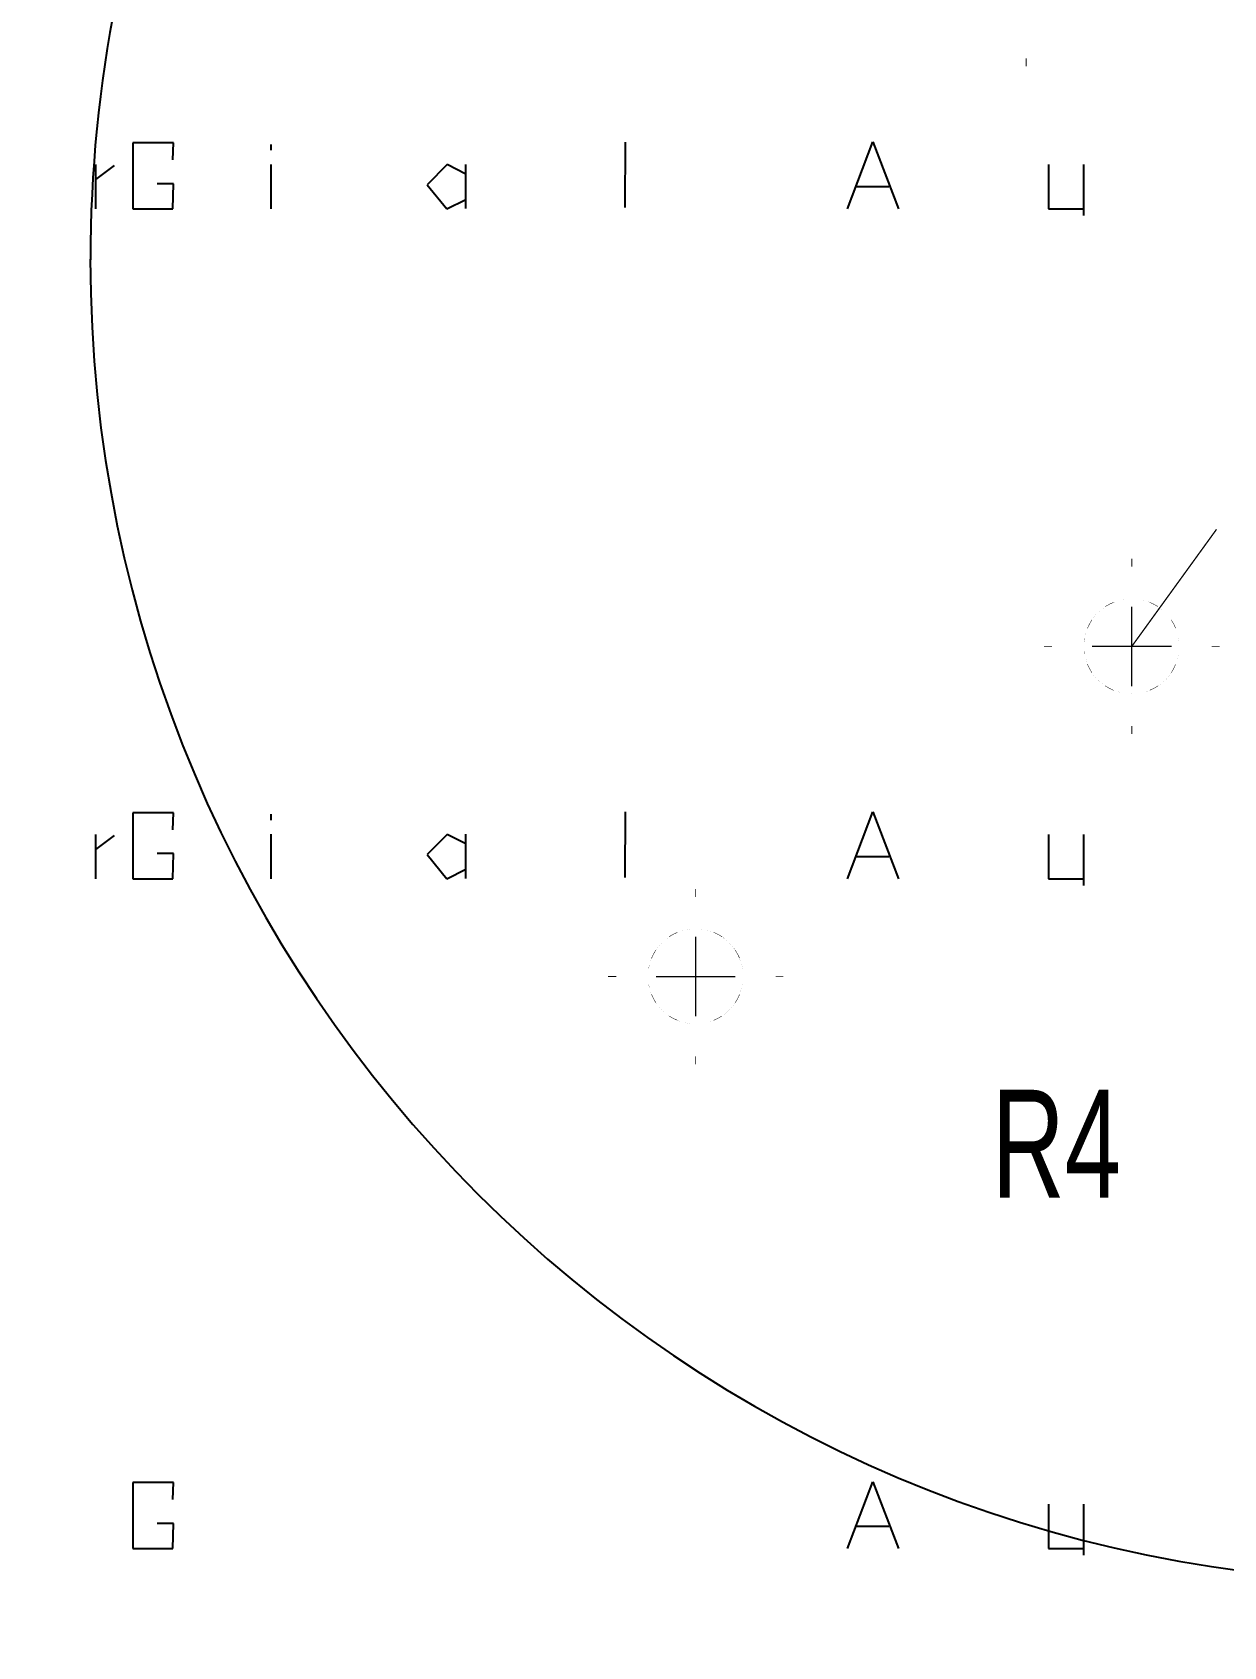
# Model space of a CAD drawing. Extents: x 0 to 595, y -1 to 841.
# Drawn here: x 305.9 to 380.7, y 624.8 to 726.2 of the extents above; entities that cross this region are included whole.
import ezdxf

# ---------------------------------------------------------------- set-up
doc = ezdxf.new("R2010")
doc.units = 0
doc.header["$MEASUREMENT"] = 0
doc.header["$XCLIPFRAME"] = 2
doc.linetypes.add('atContinuous2', pattern=[0])
for name, color, linetype in [('at_Entity', 7, 'Continuous'), ('at_Rect', 7, 'Continuous'), ('at_Solid', 7, 'Continuous'), ('at_Text', 7, 'Continuous')]:
    doc.layers.add(name, color=color, linetype=linetype)
picture_1 = doc.add_image_def('image1.jpg', size_in_pixel=(1446, 2048))

msp = doc.modelspace()

# ---------------------------------------------------------------- linework, layer by layer
at = {"color": 28}
for p, q in [((314.76, 719.27), (312.22, 719.27)), ((312.22, 719.27), (312.22, 715.12)), ((314.73, 718.2), (314.76, 719.27)), ((314.76, 716.7), (313.75, 716.7)), ((314.73, 715.12), (314.76, 716.7)), ((312.22, 715.12), (314.73, 715.12)), ((357.09, 630.97), (358.69, 635.17)), ((358.69, 635.17), (360.3, 630.97)), ((369.71, 633.75), (369.71, 630.97)), ((371.92, 633.75), (371.92, 630.55)), ((357.68, 632.37), (359.69, 632.37)), ((369.71, 630.97), (371.92, 630.97))]:
    msp.add_line(p, q, dxfattribs=at)
at = {"layer": 'at_Entity', "color": 28}
for p, q in [((320.9, 676.72), (320.9, 677.1)), ((343.14, 677.24), (343.12, 673.13)), ((309.86, 675.82), (309.86, 673.04)), ((309.89, 674.89), (311.07, 675.77)), ((320.88, 675.84), (320.88, 673.04)), ((331.96, 675.82), (330.7, 674.56)), ((333.12, 675.23), (331.96, 675.82)), ((333.11, 675.84), (333.11, 673.07)), ((330.7, 674.56), (331.93, 673.04)), ((331.93, 673.04), (333.12, 673.64))]:
    msp.add_line(p, q, dxfattribs=at)
at = {"layer": 'at_Entity', "color": 7}
for points in [[(368.32, 724.57, 0.0508, 0.0508, 0), (368.32, 724.07, 0.0508, 0.0508, 0)], [(380.27, 694.99, 0.0822, 0.0822, 0), (374.95, 687.64, 0.0822, 0.0822, 0)], [(374.95, 692.64, 0.0508, 0.0508, 0), (374.95, 693.14, 0.0508, 0.0508, 0)], [(373.81, 690.41, 0.00212, 0.00212, 0), (373.83, 690.41, 0.00212, 0.00212, 0), (373.87, 690.43, 0.00212, 0.00212, 0), (373.89, 690.45, 0.00212, 0.00212, 0), (373.93, 690.45, 0.00212, 0.00212, 0), (373.98, 690.47, 0.00212, 0.00212, 0), (374, 690.47, 0.00212, 0.00212, 0), (374.04, 690.5, 0.00212, 0.00212, 0), (374.08, 690.5, 0.00212, 0.00212, 0), (374.1, 690.52, 0.00212, 0.00212, 0), (374.14, 690.52, 0.00212, 0.00212, 0), (374.19, 690.54, 0.00212, 0.00212, 0), (374.21, 690.54, 0.00212, 0.00212, 0), (374.25, 690.56, 0.00212, 0.00212, 0), (374.31, 690.56, 0.00212, 0.00212, 0), (374.36, 690.58, 0.00212, 0.00212, 0), (374.42, 690.58, 0.00212, 0.00212, 0), (374.46, 690.6, 0.00212, 0.00212, 0), (374.57, 690.6, 0.00212, 0.00212, 0), (374.61, 690.62, 0.00212, 0.00212, 0), (374.65, 690.62, 0.00212, 0.00212, 0)], [(375.22, 690.62, 0.00212, 0.00212, 0), (375.27, 690.62, 0.00212, 0.00212, 0), (375.31, 690.6, 0.00212, 0.00212, 0), (375.42, 690.6, 0.00212, 0.00212, 0), (375.46, 690.58, 0.00212, 0.00212, 0), (375.52, 690.58, 0.00212, 0.00212, 0), (375.56, 690.56, 0.00212, 0.00212, 0), (375.63, 690.56, 0.00212, 0.00212, 0), (375.67, 690.54, 0.00212, 0.00212, 0), (375.69, 690.54, 0.00212, 0.00212, 0), (375.73, 690.52, 0.00212, 0.00212, 0), (375.78, 690.52, 0.00212, 0.00212, 0), (375.8, 690.5, 0.00212, 0.00212, 0), (375.84, 690.5, 0.00212, 0.00212, 0), (375.88, 690.47, 0.00212, 0.00212, 0), (375.9, 690.47, 0.00212, 0.00212, 0), (375.94, 690.45, 0.00212, 0.00212, 0), (375.99, 690.45, 0.00212, 0.00212, 0), (376.01, 690.43, 0.00212, 0.00212, 0), (376.05, 690.41, 0.00212, 0.00212, 0), (376.07, 690.41, 0.00212, 0.00212, 0)], [(372.45, 689.31, 0.003, 0.003, 0), (372.47, 689.33, 0.003, 0.003, 0), (372.49, 689.37, 0.003, 0.003, 0), (372.51, 689.39, 0.003, 0.003, 0), (372.54, 689.42, 0.003, 0.003, 0), (372.56, 689.46, 0.003, 0.003, 0), (372.58, 689.48, 0.003, 0.003, 0), (372.6, 689.52, 0.003, 0.003, 0), (372.64, 689.54, 0.003, 0.003, 0), (372.66, 689.56, 0.003, 0.003, 0), (372.68, 689.61, 0.003, 0.003, 0), (372.7, 689.63, 0.003, 0.003, 0), (372.75, 689.67, 0.003, 0.003, 0), (372.77, 689.71, 0.003, 0.003, 0), (372.81, 689.73, 0.003, 0.003, 0), (372.83, 689.75, 0.003, 0.003, 0), (372.85, 689.78, 0.003, 0.003, 0), (372.87, 689.82, 0.003, 0.003, 0), (372.92, 689.84, 0.003, 0.003, 0), (372.94, 689.86, 0.003, 0.003, 0), (372.98, 689.9, 0.003, 0.003, 0), (373.02, 689.92, 0.003, 0.003, 0), (373.04, 689.95, 0.003, 0.003, 0), (373.06, 689.99, 0.003, 0.003, 0), (373.11, 690.01, 0.003, 0.003, 0), (373.13, 690.03, 0.003, 0.003, 0), (373.17, 690.05, 0.003, 0.003, 0), (373.19, 690.07, 0.003, 0.003, 0), (373.21, 690.09, 0.003, 0.003, 0), (373.26, 690.11, 0.003, 0.003, 0), (373.28, 690.14, 0.003, 0.003, 0)], [(373.28, 690.14, 0.0294, 0.0294, 0), (373.53, 690.28, 0.0294, 0.0294, 0)], [(373.53, 690.28, 0.0303, 0.0303, 0), (373.81, 690.41, 0.0303, 0.0303, 0)], [(374.95, 687.64, 0.0822, 0.0822, 0), (374.95, 690.14, 0.0822, 0.0822, 0)], [(376.07, 690.41, 0.0303, 0.0303, 0), (376.35, 690.28, 0.0303, 0.0303, 0)], [(376.35, 690.28, 0.0294, 0.0294, 0), (376.6, 690.14, 0.0294, 0.0294, 0)], [(376.6, 690.14, 0.003, 0.003, 0), (376.62, 690.11, 0.003, 0.003, 0), (376.67, 690.09, 0.003, 0.003, 0), (376.69, 690.07, 0.003, 0.003, 0), (376.71, 690.05, 0.003, 0.003, 0), (376.75, 690.03, 0.003, 0.003, 0), (376.77, 690.01, 0.003, 0.003, 0), (376.81, 689.99, 0.003, 0.003, 0), (376.83, 689.95, 0.003, 0.003, 0), (376.86, 689.92, 0.003, 0.003, 0), (376.9, 689.9, 0.003, 0.003, 0), (376.94, 689.86, 0.003, 0.003, 0), (376.96, 689.84, 0.003, 0.003, 0), (377, 689.82, 0.003, 0.003, 0), (377.03, 689.78, 0.003, 0.003, 0), (377.05, 689.75, 0.003, 0.003, 0), (377.07, 689.73, 0.003, 0.003, 0), (377.11, 689.71, 0.003, 0.003, 0), (377.13, 689.67, 0.003, 0.003, 0), (377.17, 689.63, 0.003, 0.003, 0), (377.19, 689.61, 0.003, 0.003, 0), (377.22, 689.56, 0.003, 0.003, 0), (377.24, 689.54, 0.003, 0.003, 0), (377.28, 689.52, 0.003, 0.003, 0), (377.3, 689.48, 0.003, 0.003, 0), (377.32, 689.46, 0.003, 0.003, 0), (377.34, 689.42, 0.003, 0.003, 0), (377.36, 689.39, 0.003, 0.003, 0), (377.39, 689.37, 0.003, 0.003, 0), (377.41, 689.33, 0.003, 0.003, 0), (377.43, 689.31, 0.003, 0.003, 0)], [(371.96, 687.93, 0.00212, 0.00212, 0), (371.96, 687.98, 0.00212, 0.00212, 0), (371.98, 688.02, 0.00212, 0.00212, 0), (371.98, 688.12, 0.00212, 0.00212, 0), (372.01, 688.17, 0.00212, 0.00212, 0), (372.01, 688.23, 0.00212, 0.00212, 0), (372.03, 688.27, 0.00212, 0.00212, 0), (372.03, 688.34, 0.00212, 0.00212, 0), (372.05, 688.38, 0.00212, 0.00212, 0), (372.05, 688.4, 0.00212, 0.00212, 0), (372.07, 688.44, 0.00212, 0.00212, 0), (372.07, 688.48, 0.00212, 0.00212, 0), (372.09, 688.5, 0.00212, 0.00212, 0), (372.09, 688.55, 0.00212, 0.00212, 0), (372.11, 688.59, 0.00212, 0.00212, 0), (372.11, 688.61, 0.00212, 0.00212, 0), (372.13, 688.65, 0.00212, 0.00212, 0), (372.13, 688.7, 0.00212, 0.00212, 0), (372.15, 688.72, 0.00212, 0.00212, 0), (372.17, 688.76, 0.00212, 0.00212, 0), (372.17, 688.78, 0.00212, 0.00212, 0)], [(372.17, 688.78, 0.0303, 0.0303, 0), (372.3, 689.06, 0.0303, 0.0303, 0)], [(372.3, 689.06, 0.0294, 0.0294, 0), (372.45, 689.31, 0.0294, 0.0294, 0)], [(377.43, 689.31, 0.0294, 0.0294, 0), (377.58, 689.06, 0.0294, 0.0294, 0)], [(377.58, 689.06, 0.0303, 0.0303, 0), (377.7, 688.78, 0.0303, 0.0303, 0)], [(377.7, 688.78, 0.00212, 0.00212, 0), (377.7, 688.76, 0.00212, 0.00212, 0), (377.72, 688.72, 0.00212, 0.00212, 0), (377.75, 688.7, 0.00212, 0.00212, 0), (377.75, 688.65, 0.00212, 0.00212, 0), (377.77, 688.61, 0.00212, 0.00212, 0), (377.77, 688.59, 0.00212, 0.00212, 0), (377.79, 688.55, 0.00212, 0.00212, 0), (377.79, 688.5, 0.00212, 0.00212, 0), (377.81, 688.48, 0.00212, 0.00212, 0), (377.81, 688.44, 0.00212, 0.00212, 0), (377.83, 688.4, 0.00212, 0.00212, 0), (377.83, 688.38, 0.00212, 0.00212, 0), (377.85, 688.34, 0.00212, 0.00212, 0), (377.85, 688.27, 0.00212, 0.00212, 0), (377.87, 688.23, 0.00212, 0.00212, 0), (377.87, 688.17, 0.00212, 0.00212, 0), (377.89, 688.12, 0.00212, 0.00212, 0), (377.89, 688.02, 0.00212, 0.00212, 0), (377.91, 687.98, 0.00212, 0.00212, 0), (377.91, 687.68, 0.00212, 0.00212, 0), (377.94, 687.64, 0.00212, 0.00212, 0), (377.91, 687.62, 0.00212, 0.00212, 0), (377.91, 687.32, 0.00212, 0.00212, 0), (377.89, 687.28, 0.00212, 0.00212, 0), (377.89, 687.17, 0.00212, 0.00212, 0), (377.87, 687.13, 0.00212, 0.00212, 0), (377.87, 687.06, 0.00212, 0.00212, 0), (377.85, 687.02, 0.00212, 0.00212, 0), (377.85, 686.96, 0.00212, 0.00212, 0), (377.83, 686.92, 0.00212, 0.00212, 0), (377.83, 686.9, 0.00212, 0.00212, 0), (377.81, 686.85, 0.00212, 0.00212, 0), (377.81, 686.81, 0.00212, 0.00212, 0), (377.79, 686.79, 0.00212, 0.00212, 0), (377.79, 686.75, 0.00212, 0.00212, 0), (377.77, 686.7, 0.00212, 0.00212, 0), (377.77, 686.68, 0.00212, 0.00212, 0), (377.75, 686.64, 0.00212, 0.00212, 0), (377.75, 686.6, 0.00212, 0.00212, 0), (377.72, 686.58, 0.00212, 0.00212, 0), (377.7, 686.54, 0.00212, 0.00212, 0), (377.7, 686.51, 0.00212, 0.00212, 0)], [(369.95, 687.64, 0.0508, 0.0508, 0), (369.44, 687.64, 0.0508, 0.0508, 0)], [(374.95, 687.64, 0.0822, 0.0822, 0), (372.45, 687.64, 0.0822, 0.0822, 0)], [(374.95, 687.64, 0.0822, 0.0822, 0), (374.95, 685.14, 0.0822, 0.0822, 0)], [(374.95, 687.64, 0.0822, 0.0822, 0), (377.45, 687.64, 0.0822, 0.0822, 0)], [(379.97, 687.64, 0.0487, 0.0487, 0), (380.46, 687.64, 0.0487, 0.0487, 0)], [(372.17, 686.51, 0.00212, 0.00212, 0), (372.17, 686.54, 0.00212, 0.00212, 0), (372.15, 686.58, 0.00212, 0.00212, 0), (372.13, 686.6, 0.00212, 0.00212, 0), (372.13, 686.64, 0.00212, 0.00212, 0), (372.11, 686.68, 0.00212, 0.00212, 0), (372.11, 686.7, 0.00212, 0.00212, 0), (372.09, 686.75, 0.00212, 0.00212, 0), (372.09, 686.79, 0.00212, 0.00212, 0), (372.07, 686.81, 0.00212, 0.00212, 0), (372.07, 686.85, 0.00212, 0.00212, 0), (372.05, 686.9, 0.00212, 0.00212, 0), (372.05, 686.92, 0.00212, 0.00212, 0), (372.03, 686.96, 0.00212, 0.00212, 0), (372.03, 687.02, 0.00212, 0.00212, 0), (372.01, 687.06, 0.00212, 0.00212, 0), (372.01, 687.13, 0.00212, 0.00212, 0), (371.98, 687.17, 0.00212, 0.00212, 0), (371.98, 687.28, 0.00212, 0.00212, 0), (371.96, 687.32, 0.00212, 0.00212, 0), (371.96, 687.36, 0.00212, 0.00212, 0)], [(372.3, 686.24, 0.0303, 0.0303, 0), (372.17, 686.51, 0.0303, 0.0303, 0)], [(372.45, 685.98, 0.0294, 0.0294, 0), (372.3, 686.24, 0.0294, 0.0294, 0)], [(373.28, 685.16, 0.003, 0.003, 0), (373.26, 685.18, 0.003, 0.003, 0), (373.21, 685.2, 0.003, 0.003, 0), (373.19, 685.22, 0.003, 0.003, 0), (373.17, 685.24, 0.003, 0.003, 0), (373.13, 685.26, 0.003, 0.003, 0), (373.11, 685.29, 0.003, 0.003, 0), (373.06, 685.31, 0.003, 0.003, 0), (373.04, 685.35, 0.003, 0.003, 0), (373.02, 685.37, 0.003, 0.003, 0), (372.98, 685.39, 0.003, 0.003, 0), (372.94, 685.43, 0.003, 0.003, 0), (372.92, 685.46, 0.003, 0.003, 0), (372.87, 685.48, 0.003, 0.003, 0), (372.85, 685.52, 0.003, 0.003, 0), (372.83, 685.54, 0.003, 0.003, 0), (372.81, 685.56, 0.003, 0.003, 0), (372.77, 685.58, 0.003, 0.003, 0), (372.75, 685.62, 0.003, 0.003, 0), (372.7, 685.67, 0.003, 0.003, 0), (372.68, 685.69, 0.003, 0.003, 0), (372.66, 685.73, 0.003, 0.003, 0), (372.64, 685.75, 0.003, 0.003, 0), (372.6, 685.77, 0.003, 0.003, 0), (372.58, 685.82, 0.003, 0.003, 0), (372.56, 685.84, 0.003, 0.003, 0), (372.54, 685.88, 0.003, 0.003, 0), (372.51, 685.9, 0.003, 0.003, 0), (372.49, 685.92, 0.003, 0.003, 0), (372.47, 685.96, 0.003, 0.003, 0), (372.45, 685.98, 0.003, 0.003, 0)], [(377.43, 685.98, 0.003, 0.003, 0), (377.41, 685.96, 0.003, 0.003, 0), (377.39, 685.92, 0.003, 0.003, 0), (377.36, 685.9, 0.003, 0.003, 0), (377.34, 685.88, 0.003, 0.003, 0), (377.32, 685.84, 0.003, 0.003, 0), (377.3, 685.82, 0.003, 0.003, 0), (377.28, 685.77, 0.003, 0.003, 0), (377.24, 685.75, 0.003, 0.003, 0), (377.22, 685.73, 0.003, 0.003, 0), (377.19, 685.69, 0.003, 0.003, 0), (377.17, 685.67, 0.003, 0.003, 0), (377.13, 685.62, 0.003, 0.003, 0), (377.11, 685.58, 0.003, 0.003, 0), (377.07, 685.56, 0.003, 0.003, 0), (377.05, 685.54, 0.003, 0.003, 0), (377.03, 685.52, 0.003, 0.003, 0), (377, 685.48, 0.003, 0.003, 0), (376.96, 685.46, 0.003, 0.003, 0), (376.94, 685.43, 0.003, 0.003, 0), (376.9, 685.39, 0.003, 0.003, 0), (376.86, 685.37, 0.003, 0.003, 0), (376.83, 685.35, 0.003, 0.003, 0), (376.81, 685.31, 0.003, 0.003, 0), (376.77, 685.29, 0.003, 0.003, 0), (376.75, 685.26, 0.003, 0.003, 0), (376.71, 685.24, 0.003, 0.003, 0), (376.69, 685.22, 0.003, 0.003, 0), (376.67, 685.2, 0.003, 0.003, 0), (376.62, 685.18, 0.003, 0.003, 0), (376.6, 685.16, 0.003, 0.003, 0)], [(377.58, 686.24, 0.0294, 0.0294, 0), (377.43, 685.98, 0.0294, 0.0294, 0)], [(377.7, 686.51, 0.0303, 0.0303, 0), (377.58, 686.24, 0.0303, 0.0303, 0)], [(373.53, 685.01, 0.0294, 0.0294, 0), (373.28, 685.16, 0.0294, 0.0294, 0)], [(373.81, 684.88, 0.0303, 0.0303, 0), (373.53, 685.01, 0.0303, 0.0303, 0)], [(376.07, 684.88, 0.00212, 0.00212, 0), (376.05, 684.88, 0.00212, 0.00212, 0), (376.01, 684.86, 0.00212, 0.00212, 0), (375.99, 684.84, 0.00212, 0.00212, 0), (375.94, 684.84, 0.00212, 0.00212, 0), (375.9, 684.82, 0.00212, 0.00212, 0), (375.88, 684.82, 0.00212, 0.00212, 0), (375.84, 684.8, 0.00212, 0.00212, 0), (375.8, 684.8, 0.00212, 0.00212, 0), (375.78, 684.78, 0.00212, 0.00212, 0), (375.73, 684.78, 0.00212, 0.00212, 0), (375.69, 684.76, 0.00212, 0.00212, 0), (375.67, 684.76, 0.00212, 0.00212, 0), (375.63, 684.73, 0.00212, 0.00212, 0), (375.56, 684.73, 0.00212, 0.00212, 0), (375.52, 684.71, 0.00212, 0.00212, 0), (375.46, 684.71, 0.00212, 0.00212, 0), (375.42, 684.69, 0.00212, 0.00212, 0), (375.31, 684.69, 0.00212, 0.00212, 0), (375.27, 684.67, 0.00212, 0.00212, 0), (374.97, 684.67, 0.00212, 0.00212, 0), (374.95, 684.65, 0.00212, 0.00212, 0), (374.91, 684.67, 0.00212, 0.00212, 0), (374.61, 684.67, 0.00212, 0.00212, 0), (374.57, 684.69, 0.00212, 0.00212, 0), (374.46, 684.69, 0.00212, 0.00212, 0), (374.42, 684.71, 0.00212, 0.00212, 0), (374.36, 684.71, 0.00212, 0.00212, 0), (374.31, 684.73, 0.00212, 0.00212, 0), (374.25, 684.73, 0.00212, 0.00212, 0), (374.21, 684.76, 0.00212, 0.00212, 0), (374.19, 684.76, 0.00212, 0.00212, 0), (374.14, 684.78, 0.00212, 0.00212, 0), (374.1, 684.78, 0.00212, 0.00212, 0), (374.08, 684.8, 0.00212, 0.00212, 0), (374.04, 684.8, 0.00212, 0.00212, 0), (374, 684.82, 0.00212, 0.00212, 0), (373.98, 684.82, 0.00212, 0.00212, 0), (373.93, 684.84, 0.00212, 0.00212, 0), (373.89, 684.84, 0.00212, 0.00212, 0), (373.87, 684.86, 0.00212, 0.00212, 0), (373.83, 684.88, 0.00212, 0.00212, 0), (373.81, 684.88, 0.00212, 0.00212, 0)], [(376.35, 685.01, 0.0303, 0.0303, 0), (376.07, 684.88, 0.0303, 0.0303, 0)], [(376.6, 685.16, 0.0294, 0.0294, 0), (376.35, 685.01, 0.0294, 0.0294, 0)], [(374.95, 682.64, 0.0508, 0.0508, 0), (374.95, 682.13, 0.0508, 0.0508, 0)], [(347.56, 671.9, 0.0508, 0.0508, 0), (347.56, 672.41, 0.0508, 0.0508, 0)], [(345.06, 668.57, 0.003, 0.003, 0), (345.09, 668.6, 0.003, 0.003, 0), (345.11, 668.64, 0.003, 0.003, 0), (345.15, 668.68, 0.003, 0.003, 0), (345.17, 668.72, 0.003, 0.003, 0), (345.19, 668.74, 0.003, 0.003, 0), (345.21, 668.79, 0.003, 0.003, 0), (345.26, 668.81, 0.003, 0.003, 0), (345.28, 668.83, 0.003, 0.003, 0), (345.3, 668.87, 0.003, 0.003, 0), (345.32, 668.89, 0.003, 0.003, 0), (345.36, 668.93, 0.003, 0.003, 0), (345.38, 668.98, 0.003, 0.003, 0), (345.42, 669, 0.003, 0.003, 0), (345.47, 669.04, 0.003, 0.003, 0), (345.49, 669.08, 0.003, 0.003, 0), (345.53, 669.1, 0.003, 0.003, 0), (345.55, 669.13, 0.003, 0.003, 0), (345.59, 669.17, 0.003, 0.003, 0), (345.64, 669.19, 0.003, 0.003, 0), (345.66, 669.21, 0.003, 0.003, 0), (345.68, 669.25, 0.003, 0.003, 0), (345.72, 669.27, 0.003, 0.003, 0), (345.74, 669.29, 0.003, 0.003, 0), (345.78, 669.32, 0.003, 0.003, 0), (345.83, 669.36, 0.003, 0.003, 0), (345.87, 669.38, 0.003, 0.003, 0), (345.89, 669.4, 0.003, 0.003, 0)], [(345.89, 669.4, 0.0294, 0.0294, 0), (346.14, 669.55, 0.0294, 0.0294, 0)], [(346.14, 669.55, 0.0303, 0.0303, 0), (346.42, 669.68, 0.0303, 0.0303, 0)], [(346.42, 669.68, 0.00212, 0.00212, 0), (346.44, 669.68, 0.00212, 0.00212, 0), (346.48, 669.7, 0.00212, 0.00212, 0), (346.5, 669.72, 0.00212, 0.00212, 0), (346.55, 669.72, 0.00212, 0.00212, 0), (346.59, 669.74, 0.00212, 0.00212, 0), (346.61, 669.74, 0.00212, 0.00212, 0), (346.65, 669.76, 0.00212, 0.00212, 0), (346.7, 669.76, 0.00212, 0.00212, 0), (346.72, 669.78, 0.00212, 0.00212, 0), (346.76, 669.78, 0.00212, 0.00212, 0), (346.8, 669.8, 0.00212, 0.00212, 0), (346.82, 669.8, 0.00212, 0.00212, 0), (346.86, 669.82, 0.00212, 0.00212, 0), (346.93, 669.82, 0.00212, 0.00212, 0), (346.97, 669.85, 0.00212, 0.00212, 0), (347.03, 669.85, 0.00212, 0.00212, 0), (347.08, 669.87, 0.00212, 0.00212, 0), (347.18, 669.87, 0.00212, 0.00212, 0), (347.22, 669.89, 0.00212, 0.00212, 0), (347.27, 669.89, 0.00212, 0.00212, 0)], [(347.56, 666.9, 0.0822, 0.0822, 0), (347.56, 669.4, 0.0822, 0.0822, 0)], [(347.84, 669.89, 0.00212, 0.00212, 0), (347.88, 669.89, 0.00212, 0.00212, 0), (347.92, 669.87, 0.00212, 0.00212, 0), (348.03, 669.87, 0.00212, 0.00212, 0), (348.07, 669.85, 0.00212, 0.00212, 0), (348.14, 669.85, 0.00212, 0.00212, 0), (348.18, 669.82, 0.00212, 0.00212, 0), (348.24, 669.82, 0.00212, 0.00212, 0), (348.28, 669.8, 0.00212, 0.00212, 0), (348.31, 669.8, 0.00212, 0.00212, 0), (348.35, 669.78, 0.00212, 0.00212, 0), (348.39, 669.78, 0.00212, 0.00212, 0), (348.41, 669.76, 0.00212, 0.00212, 0), (348.45, 669.76, 0.00212, 0.00212, 0), (348.5, 669.74, 0.00212, 0.00212, 0), (348.52, 669.74, 0.00212, 0.00212, 0), (348.56, 669.72, 0.00212, 0.00212, 0), (348.6, 669.72, 0.00212, 0.00212, 0), (348.62, 669.7, 0.00212, 0.00212, 0), (348.67, 669.68, 0.00212, 0.00212, 0), (348.69, 669.68, 0.00212, 0.00212, 0)], [(348.69, 669.68, 0.0303, 0.0303, 0), (348.96, 669.55, 0.0303, 0.0303, 0)], [(348.96, 669.55, 0.0294, 0.0294, 0), (349.22, 669.4, 0.0294, 0.0294, 0)], [(349.22, 669.4, 0.003, 0.003, 0), (349.24, 669.38, 0.003, 0.003, 0), (349.28, 669.36, 0.003, 0.003, 0), (349.32, 669.32, 0.003, 0.003, 0), (349.36, 669.29, 0.003, 0.003, 0), (349.39, 669.27, 0.003, 0.003, 0), (349.43, 669.25, 0.003, 0.003, 0), (349.45, 669.21, 0.003, 0.003, 0), (349.47, 669.19, 0.003, 0.003, 0), (349.51, 669.17, 0.003, 0.003, 0), (349.53, 669.15, 0.003, 0.003, 0), (349.58, 669.1, 0.003, 0.003, 0), (349.62, 669.08, 0.003, 0.003, 0), (349.64, 669.04, 0.003, 0.003, 0), (349.68, 669, 0.003, 0.003, 0), (349.72, 668.98, 0.003, 0.003, 0), (349.75, 668.93, 0.003, 0.003, 0), (349.77, 668.91, 0.003, 0.003, 0), (349.81, 668.87, 0.003, 0.003, 0), (349.83, 668.83, 0.003, 0.003, 0), (349.85, 668.81, 0.003, 0.003, 0), (349.89, 668.79, 0.003, 0.003, 0), (349.91, 668.74, 0.003, 0.003, 0), (349.94, 668.72, 0.003, 0.003, 0), (349.96, 668.68, 0.003, 0.003, 0), (350, 668.64, 0.003, 0.003, 0), (350.02, 668.6, 0.003, 0.003, 0), (350.04, 668.57, 0.003, 0.003, 0)], [(344.79, 668.05, 0.0303, 0.0303, 0), (344.92, 668.32, 0.0303, 0.0303, 0)], [(344.92, 668.32, 0.0294, 0.0294, 0), (345.06, 668.57, 0.0294, 0.0294, 0)], [(350.04, 668.57, 0.0294, 0.0294, 0), (350.19, 668.32, 0.0294, 0.0294, 0)], [(350.19, 668.32, 0.0303, 0.0303, 0), (350.32, 668.05, 0.0303, 0.0303, 0)], [(344.58, 667.2, 0.00212, 0.00212, 0), (344.58, 667.24, 0.00212, 0.00212, 0), (344.6, 667.28, 0.00212, 0.00212, 0), (344.6, 667.39, 0.00212, 0.00212, 0), (344.62, 667.43, 0.00212, 0.00212, 0), (344.62, 667.49, 0.00212, 0.00212, 0), (344.64, 667.54, 0.00212, 0.00212, 0), (344.64, 667.6, 0.00212, 0.00212, 0), (344.66, 667.64, 0.00212, 0.00212, 0), (344.66, 667.66, 0.00212, 0.00212, 0), (344.68, 667.71, 0.00212, 0.00212, 0), (344.68, 667.75, 0.00212, 0.00212, 0), (344.7, 667.77, 0.00212, 0.00212, 0), (344.7, 667.81, 0.00212, 0.00212, 0), (344.73, 667.85, 0.00212, 0.00212, 0), (344.73, 667.88, 0.00212, 0.00212, 0), (344.75, 667.92, 0.00212, 0.00212, 0), (344.75, 667.96, 0.00212, 0.00212, 0), (344.77, 667.98, 0.00212, 0.00212, 0), (344.79, 668.02, 0.00212, 0.00212, 0), (344.79, 668.05, 0.00212, 0.00212, 0)], [(350.32, 668.05, 0.00212, 0.00212, 0), (350.32, 668.02, 0.00212, 0.00212, 0), (350.34, 667.98, 0.00212, 0.00212, 0), (350.36, 667.96, 0.00212, 0.00212, 0), (350.36, 667.92, 0.00212, 0.00212, 0), (350.38, 667.88, 0.00212, 0.00212, 0), (350.38, 667.85, 0.00212, 0.00212, 0), (350.4, 667.81, 0.00212, 0.00212, 0), (350.4, 667.77, 0.00212, 0.00212, 0), (350.42, 667.75, 0.00212, 0.00212, 0), (350.42, 667.71, 0.00212, 0.00212, 0), (350.44, 667.66, 0.00212, 0.00212, 0), (350.44, 667.64, 0.00212, 0.00212, 0), (350.47, 667.6, 0.00212, 0.00212, 0), (350.47, 667.54, 0.00212, 0.00212, 0), (350.49, 667.49, 0.00212, 0.00212, 0), (350.49, 667.43, 0.00212, 0.00212, 0), (350.51, 667.39, 0.00212, 0.00212, 0), (350.51, 667.28, 0.00212, 0.00212, 0), (350.53, 667.24, 0.00212, 0.00212, 0), (350.53, 666.94, 0.00212, 0.00212, 0), (350.55, 666.9, 0.00212, 0.00212, 0), (350.53, 666.88, 0.00212, 0.00212, 0), (350.53, 666.58, 0.00212, 0.00212, 0), (350.51, 666.54, 0.00212, 0.00212, 0), (350.51, 666.44, 0.00212, 0.00212, 0), (350.49, 666.39, 0.00212, 0.00212, 0), (350.49, 666.33, 0.00212, 0.00212, 0), (350.47, 666.29, 0.00212, 0.00212, 0), (350.47, 666.22, 0.00212, 0.00212, 0), (350.44, 666.18, 0.00212, 0.00212, 0), (350.44, 666.16, 0.00212, 0.00212, 0), (350.42, 666.12, 0.00212, 0.00212, 0), (350.42, 666.08, 0.00212, 0.00212, 0), (350.4, 666.05, 0.00212, 0.00212, 0), (350.4, 666.01, 0.00212, 0.00212, 0), (350.38, 665.97, 0.00212, 0.00212, 0), (350.38, 665.95, 0.00212, 0.00212, 0), (350.36, 665.91, 0.00212, 0.00212, 0), (350.36, 665.86, 0.00212, 0.00212, 0), (350.34, 665.84, 0.00212, 0.00212, 0), (350.32, 665.8, 0.00212, 0.00212, 0), (350.32, 665.78, 0.00212, 0.00212, 0)], [(342.57, 666.9, 0.0508, 0.0508, 0), (342.06, 666.9, 0.0508, 0.0508, 0)], [(344.79, 665.78, 0.00212, 0.00212, 0), (344.79, 665.8, 0.00212, 0.00212, 0), (344.77, 665.84, 0.00212, 0.00212, 0), (344.75, 665.86, 0.00212, 0.00212, 0), (344.75, 665.91, 0.00212, 0.00212, 0), (344.73, 665.95, 0.00212, 0.00212, 0), (344.73, 665.97, 0.00212, 0.00212, 0), (344.7, 666.01, 0.00212, 0.00212, 0), (344.7, 666.05, 0.00212, 0.00212, 0), (344.68, 666.08, 0.00212, 0.00212, 0), (344.68, 666.12, 0.00212, 0.00212, 0), (344.66, 666.16, 0.00212, 0.00212, 0), (344.66, 666.18, 0.00212, 0.00212, 0), (344.64, 666.22, 0.00212, 0.00212, 0), (344.64, 666.29, 0.00212, 0.00212, 0), (344.62, 666.33, 0.00212, 0.00212, 0), (344.62, 666.39, 0.00212, 0.00212, 0), (344.6, 666.44, 0.00212, 0.00212, 0), (344.6, 666.54, 0.00212, 0.00212, 0), (344.58, 666.58, 0.00212, 0.00212, 0), (344.58, 666.63, 0.00212, 0.00212, 0)], [(347.56, 666.9, 0.0822, 0.0822, 0), (345.06, 666.9, 0.0822, 0.0822, 0)], [(347.56, 666.9, 0.0822, 0.0822, 0), (347.56, 664.4, 0.0822, 0.0822, 0)], [(347.56, 666.9, 0.0822, 0.0822, 0), (350.06, 666.9, 0.0822, 0.0822, 0)], [(352.58, 666.9, 0.0487, 0.0487, 0), (353.07, 666.9, 0.0487, 0.0487, 0)], [(344.92, 665.5, 0.0303, 0.0303, 0), (344.79, 665.78, 0.0303, 0.0303, 0)], [(345.06, 665.25, 0.0294, 0.0294, 0), (344.92, 665.5, 0.0294, 0.0294, 0)], [(345.89, 664.42, 0.003, 0.003, 0), (345.87, 664.44, 0.003, 0.003, 0), (345.83, 664.47, 0.003, 0.003, 0), (345.81, 664.49, 0.003, 0.003, 0), (345.78, 664.51, 0.003, 0.003, 0), (345.74, 664.53, 0.003, 0.003, 0), (345.72, 664.55, 0.003, 0.003, 0), (345.68, 664.57, 0.003, 0.003, 0), (345.66, 664.61, 0.003, 0.003, 0), (345.64, 664.64, 0.003, 0.003, 0), (345.59, 664.66, 0.003, 0.003, 0), (345.55, 664.7, 0.003, 0.003, 0), (345.53, 664.72, 0.003, 0.003, 0), (345.49, 664.74, 0.003, 0.003, 0), (345.47, 664.78, 0.003, 0.003, 0), (345.42, 664.83, 0.003, 0.003, 0), (345.38, 664.85, 0.003, 0.003, 0), (345.36, 664.89, 0.003, 0.003, 0), (345.32, 664.93, 0.003, 0.003, 0), (345.3, 664.95, 0.003, 0.003, 0), (345.28, 665, 0.003, 0.003, 0), (345.26, 665.02, 0.003, 0.003, 0), (345.21, 665.04, 0.003, 0.003, 0), (345.19, 665.08, 0.003, 0.003, 0), (345.17, 665.1, 0.003, 0.003, 0), (345.15, 665.14, 0.003, 0.003, 0), (345.11, 665.19, 0.003, 0.003, 0), (345.09, 665.23, 0.003, 0.003, 0), (345.06, 665.25, 0.003, 0.003, 0)], [(350.04, 665.25, 0.003, 0.003, 0), (350.02, 665.23, 0.003, 0.003, 0), (350, 665.19, 0.003, 0.003, 0), (349.96, 665.14, 0.003, 0.003, 0), (349.94, 665.1, 0.003, 0.003, 0), (349.91, 665.08, 0.003, 0.003, 0), (349.89, 665.04, 0.003, 0.003, 0), (349.85, 665.02, 0.003, 0.003, 0), (349.83, 665, 0.003, 0.003, 0), (349.81, 664.95, 0.003, 0.003, 0), (349.77, 664.91, 0.003, 0.003, 0), (349.75, 664.89, 0.003, 0.003, 0), (349.72, 664.85, 0.003, 0.003, 0), (349.68, 664.83, 0.003, 0.003, 0), (349.64, 664.78, 0.003, 0.003, 0), (349.62, 664.74, 0.003, 0.003, 0), (349.58, 664.72, 0.003, 0.003, 0), (349.53, 664.68, 0.003, 0.003, 0), (349.51, 664.66, 0.003, 0.003, 0), (349.47, 664.64, 0.003, 0.003, 0), (349.45, 664.61, 0.003, 0.003, 0), (349.43, 664.57, 0.003, 0.003, 0), (349.39, 664.55, 0.003, 0.003, 0), (349.36, 664.53, 0.003, 0.003, 0), (349.32, 664.51, 0.003, 0.003, 0), (349.3, 664.49, 0.003, 0.003, 0), (349.28, 664.47, 0.003, 0.003, 0), (349.24, 664.44, 0.003, 0.003, 0), (349.22, 664.42, 0.003, 0.003, 0)], [(350.19, 665.5, 0.0294, 0.0294, 0), (350.04, 665.25, 0.0294, 0.0294, 0)], [(350.32, 665.78, 0.0303, 0.0303, 0), (350.19, 665.5, 0.0303, 0.0303, 0)], [(346.14, 664.28, 0.0294, 0.0294, 0), (345.89, 664.42, 0.0294, 0.0294, 0)], [(346.42, 664.15, 0.0303, 0.0303, 0), (346.14, 664.28, 0.0303, 0.0303, 0)], [(348.96, 664.28, 0.0303, 0.0303, 0), (348.69, 664.15, 0.0303, 0.0303, 0)], [(349.22, 664.42, 0.0294, 0.0294, 0), (348.96, 664.28, 0.0294, 0.0294, 0)], [(348.69, 664.15, 0.00212, 0.00212, 0), (348.67, 664.15, 0.00212, 0.00212, 0), (348.62, 664.13, 0.00212, 0.00212, 0), (348.6, 664.11, 0.00212, 0.00212, 0), (348.56, 664.11, 0.00212, 0.00212, 0), (348.52, 664.08, 0.00212, 0.00212, 0), (348.5, 664.08, 0.00212, 0.00212, 0), (348.45, 664.06, 0.00212, 0.00212, 0), (348.41, 664.06, 0.00212, 0.00212, 0), (348.39, 664.04, 0.00212, 0.00212, 0), (348.35, 664.04, 0.00212, 0.00212, 0), (348.31, 664.02, 0.00212, 0.00212, 0), (348.28, 664.02, 0.00212, 0.00212, 0), (348.24, 664, 0.00212, 0.00212, 0), (348.18, 664, 0.00212, 0.00212, 0), (348.14, 663.98, 0.00212, 0.00212, 0), (348.07, 663.98, 0.00212, 0.00212, 0), (348.03, 663.96, 0.00212, 0.00212, 0), (347.92, 663.96, 0.00212, 0.00212, 0), (347.88, 663.94, 0.00212, 0.00212, 0), (347.58, 663.94, 0.00212, 0.00212, 0), (347.56, 663.91, 0.00212, 0.00212, 0), (347.52, 663.94, 0.00212, 0.00212, 0), (347.22, 663.94, 0.00212, 0.00212, 0), (347.18, 663.96, 0.00212, 0.00212, 0), (347.08, 663.96, 0.00212, 0.00212, 0), (347.03, 663.98, 0.00212, 0.00212, 0), (346.97, 663.98, 0.00212, 0.00212, 0), (346.93, 664, 0.00212, 0.00212, 0), (346.86, 664, 0.00212, 0.00212, 0), (346.82, 664.02, 0.00212, 0.00212, 0), (346.8, 664.02, 0.00212, 0.00212, 0), (346.76, 664.04, 0.00212, 0.00212, 0), (346.72, 664.04, 0.00212, 0.00212, 0), (346.7, 664.06, 0.00212, 0.00212, 0), (346.65, 664.06, 0.00212, 0.00212, 0), (346.61, 664.08, 0.00212, 0.00212, 0), (346.59, 664.08, 0.00212, 0.00212, 0), (346.55, 664.11, 0.00212, 0.00212, 0), (346.5, 664.11, 0.00212, 0.00212, 0), (346.48, 664.13, 0.00212, 0.00212, 0), (346.44, 664.15, 0.00212, 0.00212, 0), (346.42, 664.15, 0.00212, 0.00212, 0)], [(347.56, 661.88, 0.0487, 0.0487, 0), (347.56, 661.39, 0.0487, 0.0487, 0)]]:
    msp.add_lwpolyline(points, format="xyseb", dxfattribs=at)
at = {"layer": 'at_Entity', "color": 7, "linetype": 'atContinuous2'}
for centre, radius, start, end in [((392.55, 711.99), 83, 89.9557, 180.042), ((392.68, 712.01), 83.14, 180.0379, 269.9409)]:
    msp.add_arc(centre, radius, start, end, dxfattribs=at)
at = {"layer": 'at_Rect', "color": 28}
for p, q in [((320.9, 718.8), (320.9, 719.17)), ((343.14, 719.31), (343.12, 715.21)), ((309.86, 717.9), (309.86, 715.12)), ((309.89, 716.96), (311.07, 717.85)), ((320.88, 717.91), (320.88, 715.12)), ((331.96, 717.9), (330.7, 716.64)), ((333.12, 717.31), (331.96, 717.9)), ((333.11, 717.91), (333.11, 715.15)), ((330.7, 716.64), (331.93, 715.12)), ((331.93, 715.12), (333.12, 715.72))]:
    msp.add_line(p, q, dxfattribs=at)
at = {"layer": 'at_Solid', "color": 28}
for p, q in [((357.09, 673.04), (358.69, 677.25)), ((358.69, 677.25), (360.3, 673.04)), ((369.71, 675.83), (369.71, 673.04)), ((371.92, 675.83), (371.92, 672.62)), ((357.68, 674.44), (359.69, 674.44)), ((369.71, 673.04), (371.92, 673.04)), ((314.76, 635.11), (312.22, 635.11)), ((312.22, 635.11), (312.22, 630.97)), ((314.73, 634.05), (314.76, 635.11)), ((314.76, 632.54), (313.75, 632.54)), ((314.73, 630.97), (314.76, 632.54)), ((312.22, 630.97), (314.73, 630.97))]:
    msp.add_line(p, q, dxfattribs=at)
at = {"layer": 'at_Text', "color": 28}
for p, q in [((357.09, 715.12), (358.69, 719.33)), ((358.69, 719.33), (360.3, 715.12)), ((369.71, 717.9), (369.71, 715.12)), ((371.92, 717.9), (371.92, 714.7)), ((357.68, 716.52), (359.69, 716.52)), ((369.71, 715.12), (371.92, 715.12)), ((314.76, 677.19), (312.22, 677.19)), ((312.22, 677.19), (312.22, 673.04)), ((314.73, 676.12), (314.76, 677.19)), ((314.76, 674.62), (313.75, 674.62)), ((314.73, 673.04), (314.76, 674.62)), ((312.22, 673.04), (314.73, 673.04))]:
    msp.add_line(p, q, dxfattribs=at)

# ---------------------------------------------------------------- texts
at = {"layer": 'at_Text', "color": 7, "width": 0.7}
msp.add_text('R4', height=6.778, rotation=0.0006, dxfattribs=at).set_placement((366.16, 653.01))

# ---------------------------------------------------------------- pictures from other files: only their frames are drawn
image = msp.add_image(picture_1, insert=(0, 0.01), size_in_units=(594.46, 841.54))
image.set_boundary_path([(0.026, 2047.983), (1446.026, 2047.983), (1446.026, -0.017), (0.026, -0.017), (0.026, 2047.983)])

doc.saveas('drawing.dxf')
